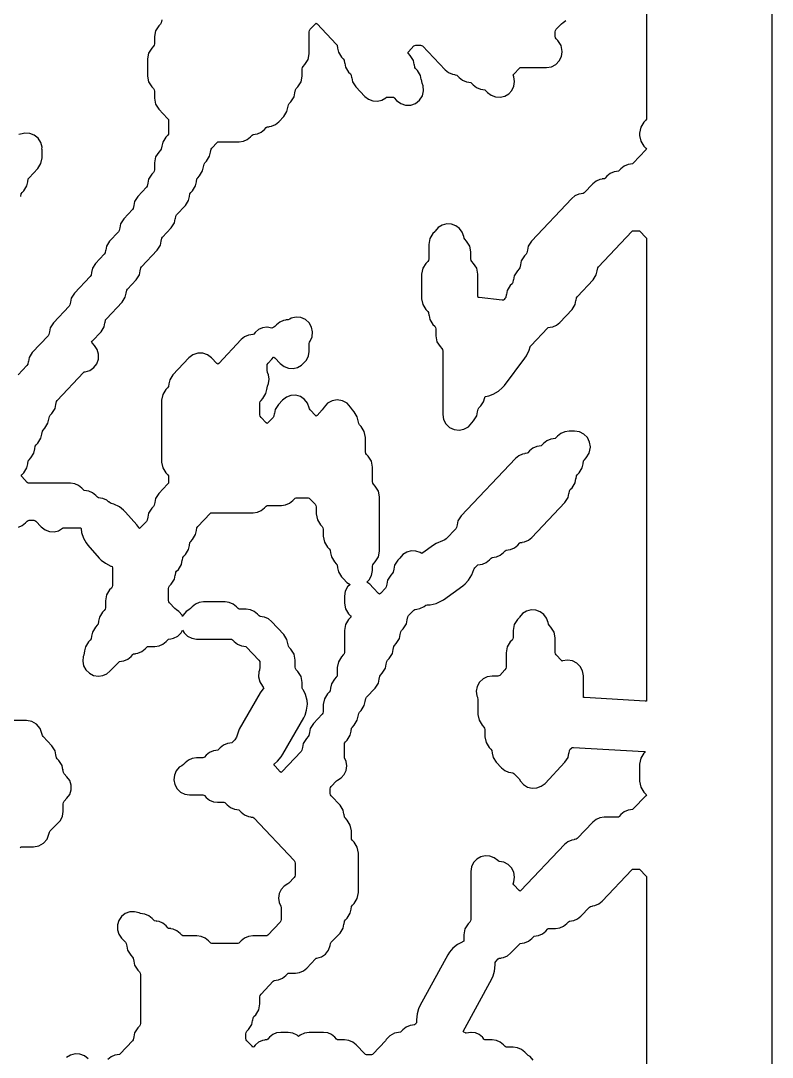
# Model space of a CAD drawing. Header units: millimetres. Extents: x 10 to 410, y 18 to 283.
# Drawn here: x 187.35 to 211.27, y 56.27 to 89.27 of the extents above; entities that cross this region are included whole.
import ezdxf

# ---------------------------------------------------------------- set-up
doc = ezdxf.new("R2010")
doc.units = ezdxf.units.MM
doc.layers.add('CUT', color=1, linetype='Continuous')

msp = doc.modelspace()

# ---------------------------------------------------------------- linework, layer by layer
at = {"layer": 'CUT'}
for points in [[(190.134, 21), (198.134, 21), (198.134, 24), (211.2679, 24), (211.2679, 144), (198.134, 144), (198.134, 147), (190.134, 147), (190.134, 144), (169.134, 144), (169.134, 147), (161.134, 147), (161.134, 144), (148, 144), (148, 24), (161.134, 24), (161.134, 21), (169.134, 21), (169.134, 24), (190.134, 24)], [(197.8632, 70.2954), (197.844, 70.2678), (197.7834, 70.2037), (197.6819, 70.0449), (197.6464, 69.8599), (197.6464, 69.1615), (197.6379, 69.1173), (197.6137, 69.0794), (197.5596, 69.0223), (197.4581, 68.8635), (197.4226, 68.6785), (197.4226, 68.4526), (197.4142, 68.4084), (197.39, 68.3706), (197.3358, 68.3134), (197.2344, 68.1546), (197.2098, 68.0263), (197.2078, 68.0267), (197.1904, 67.9359), (197.1662, 67.898), (197.1121, 67.8408), (197.0106, 67.6821), (196.9751, 67.497), (196.9751, 67.2712), (196.9667, 67.227), (196.9425, 67.1891), (196.6646, 66.8957), (196.5631, 66.7369), (196.5385, 66.6086), (196.5366, 66.609), (196.5191, 66.5181), (196.4949, 66.4803), (196.4408, 66.4231), (196.3394, 66.2643), (196.3147, 66.136), (196.3128, 66.1364), (196.2954, 66.0456), (196.2712, 66.0077), (195.6606, 65.3629), (195.6326, 65.3416), (195.6046, 65.3629), (195.4415, 65.5351), (195.4173, 65.573), (195.4119, 65.601), (195.4133, 65.6107), (195.4203, 65.6155), (195.5149, 65.6999), (195.636, 65.8391), (195.6927, 65.919), (196.3551, 67.0776), (196.3952, 67.167), (196.4471, 67.322), (196.4717, 67.5155), (196.4639, 67.6285), (196.4126, 67.8167), (196.3413, 67.9597), (196.3261, 67.9826), (196.3088, 68.0205), (196.3039, 68.0548), (196.3039, 68.2059), (196.2684, 68.3909), (196.1669, 68.5497), (196.1128, 68.6068), (196.0886, 68.6447), (196.0801, 68.6889), (196.0801, 68.9147), (196.0446, 69.0998), (195.9432, 69.2585), (195.889, 69.3157), (195.8648, 69.3536), (195.8474, 69.4444), (195.8455, 69.444), (195.8209, 69.5724), (195.7194, 69.7311), (195.333, 70.1392), (195.2278, 70.2238), (195.1037, 70.2771), (195.0284, 70.2874), (195.0288, 70.2908), (194.9632, 70.2997), (194.938, 70.32), (194.8855, 70.3754), (194.7803, 70.46), (194.6562, 70.5134), (194.5224, 70.5316), (194.2974, 70.5316), (194.2667, 70.5563), (194.2142, 70.6117), (194.109, 70.6963), (193.985, 70.7497), (193.8512, 70.7679), (193.1626, 70.7679), (193.0288, 70.7497), (192.9048, 70.6963), (192.7996, 70.6117), (192.7471, 70.5563), (192.6957, 70.515), (192.6166, 70.4656), (192.5181, 70.3507), (192.5, 70.3083), (192.4819, 70.3507), (192.3833, 70.4656), (192.3042, 70.515), (192.2529, 70.5563), (192.0852, 70.7334), (192.061, 70.7713), (192.0525, 70.8155), (192.0525, 71.193), (192.061, 71.2371), (192.0852, 71.275), (192.1393, 71.3322), (192.2407, 71.4909), (192.2654, 71.6192), (192.2673, 71.6189), (192.2847, 71.7097), (192.3089, 71.7476), (192.363, 71.8047), (192.4645, 71.9635), (192.4891, 72.0918), (192.491, 72.0914), (192.5085, 72.1823), (192.5327, 72.2202), (192.5868, 72.2773), (192.6883, 72.4361), (192.7129, 72.5644), (192.7148, 72.564), (192.7322, 72.6549), (192.7564, 72.6927), (192.8106, 72.7499), (192.912, 72.9087), (192.9366, 73.037), (192.9386, 73.0366), (192.956, 73.1274), (192.9802, 73.1653), (193.3717, 73.5788), (193.3969, 73.599), (193.4289, 73.6034), (194.7462, 73.6034), (194.88, 73.6216), (195.004, 73.675), (195.1092, 73.7596), (195.1618, 73.815), (195.187, 73.8353), (195.219, 73.8397), (195.6412, 73.8397), (195.775, 73.8579), (195.899, 73.9113), (196.0043, 73.9959), (196.0568, 74.0513), (196.082, 74.0716), (196.114, 74.0759), (196.4937, 74.0759), (196.5257, 74.0716), (196.5509, 74.0513), (196.7187, 73.8742), (196.7429, 73.8363), (196.7514, 73.7921), (196.7514, 73.5663), (196.7869, 73.3812), (196.8883, 73.2225), (196.9425, 73.1653), (196.9667, 73.1274), (196.9751, 73.0833), (196.9751, 72.8574), (197.0106, 72.6724), (197.1121, 72.5136), (197.1662, 72.4565), (197.1904, 72.4186), (197.2078, 72.3277), (197.2098, 72.3281), (197.2344, 72.1998), (197.3358, 72.041), (197.39, 71.9839), (197.4142, 71.946), (197.4316, 71.8552), (197.4335, 71.8555), (197.4581, 71.7272), (197.5596, 71.5685), (197.6137, 71.5113), (197.6201, 71.5013), (197.7268, 71.3819), (197.8272, 71.3245), (197.7463, 71.2466), (197.672, 71.1048), (197.6464, 70.9468), (197.6464, 70.7308), (197.6819, 70.5458), (197.7834, 70.387), (197.844, 70.3229)]]:
    msp.add_lwpolyline(points, close=True, dxfattribs=at)
for points in [[(207.2679, 94.3491), (207.2679, 86.1741), (207.2595, 86.13), (207.2353, 86.0921), (207.1811, 86.0349), (207.0797, 85.8762), (207.0442, 85.6911), (207.0442, 85.6169), (207.0797, 85.4319), (207.1811, 85.2731), (207.2418, 85.209), (207.261, 85.1814), (207.2418, 85.1539), (206.8438, 84.7335), (206.8186, 84.7132), (206.7529, 84.7043), (206.7534, 84.7009), (206.678, 84.6906), (206.554, 84.6373), (206.4488, 84.5527), (206.3962, 84.4972), (206.371, 84.4769), (206.3054, 84.468), (206.3059, 84.4646), (206.2305, 84.4543), (206.1065, 84.401), (206.0012, 84.3164), (205.9487, 84.2609), (205.9235, 84.2407), (205.8579, 84.2317), (205.8584, 84.2283), (205.783, 84.2181), (205.659, 84.1647), (205.5537, 84.0801), (205.2775, 83.7883), (205.2523, 83.7681), (205.1866, 83.7591), (205.1871, 83.7558), (205.1117, 83.7455), (204.9877, 83.6921), (204.8825, 83.6075), (203.601, 82.2543), (203.4996, 82.0956), (203.475, 81.9673), (203.473, 81.9676), (203.4556, 81.8768), (203.4314, 81.8389), (203.3773, 81.7818), (203.2758, 81.623), (203.2512, 81.4947), (203.2493, 81.495), (203.2319, 81.4042), (203.2076, 81.3663), (203.1535, 81.3092), (203.0521, 81.1504), (203.0275, 81.0221), (203.0255, 81.0225), (203.0081, 80.9316), (202.9839, 80.8938), (202.9298, 80.8366), (202.8283, 80.6778), (202.8037, 80.5495), (202.8018, 80.5499), (202.7843, 80.4591), (202.7601, 80.4212), (202.7362, 80.3959), (202.7075, 80.3737), (202.6713, 80.3721), (201.9341, 80.4547), (201.9025, 80.463), (201.8978, 80.4953), (201.8978, 81.2017), (201.8623, 81.3867), (201.7608, 81.5455), (201.7067, 81.6026), (201.6825, 81.6405), (201.674, 81.6847), (201.674, 81.9105), (201.6385, 82.0956), (201.5371, 82.2543), (201.483, 82.3115), (201.4587, 82.3494), (201.4498, 82.396), (201.4005, 82.536), (201.3123, 82.6553), (201.1929, 82.7436), (201.053, 82.7928), (200.9047, 82.7989), (200.7611, 82.7611), (200.635, 82.6828), (200.5374, 82.571), (200.5226, 82.5478), (200.4684, 82.4906), (200.367, 82.3319), (200.3315, 82.1468), (200.3315, 81.6847), (200.323, 81.6405), (200.2988, 81.6026), (200.2447, 81.5455), (200.1432, 81.3867), (200.1077, 81.2017), (200.1077, 80.4186), (200.1432, 80.2335), (200.2447, 80.0748), (200.2988, 80.0176), (200.323, 79.9797), (200.3404, 79.8889), (200.3424, 79.8893), (200.367, 79.761), (200.4684, 79.6022), (200.5226, 79.5451), (200.5468, 79.5072), (200.5552, 79.463), (200.5552, 79.2372), (200.5907, 79.0521), (200.6922, 78.8934), (200.7463, 78.8362), (200.7705, 78.7983), (200.779, 78.7542), (200.779, 76.7326), (200.8046, 76.5745), (200.8789, 76.4327), (200.9942, 76.3216), (201.1388, 76.2526), (201.2976, 76.2329), (201.4546, 76.2644), (201.5936, 76.344), (201.7003, 76.4633), (201.7067, 76.4733), (201.7608, 76.5305), (201.8623, 76.6892), (201.8869, 76.8176), (201.8888, 76.8172), (201.9063, 76.908), (201.9305, 76.9459), (201.9915, 77.0103), (202.0763, 77.1319), (202.1218, 77.2731), (202.1272, 77.3062), (202.138, 77.3073), (202.2499, 77.3325), (202.3829, 77.379), (202.5509, 77.478), (202.6729, 77.5869), (202.7392, 77.659), (203.3897, 78.5224), (203.4407, 78.6061), (203.5262, 78.7834), (203.5624, 78.8856), (203.5653, 78.898), (203.5884, 78.933), (204.112, 79.4859), (204.1372, 79.5062), (204.2029, 79.5151), (204.2024, 79.5185), (204.2778, 79.5288), (204.4018, 79.5821), (204.507, 79.6668), (204.8934, 80.0748), (204.9949, 80.2335), (205.0195, 80.3619), (205.0214, 80.3615), (205.0389, 80.4523), (205.0631, 80.4902), (205.5647, 81.0199), (205.6662, 81.1787), (205.6908, 81.307), (205.6927, 81.3066), (205.7101, 81.3975), (205.7343, 81.4354), (206.7971, 82.5577), (206.8223, 82.5779), (206.8543, 82.5823), (207.0103, 82.5823), (207.0423, 82.5779), (207.0675, 82.5577), (207.2353, 82.3805), (207.2595, 82.3426), (207.2679, 82.2985), (207.2679, 67.6464), (207.2622, 67.6116), (207.2272, 67.6079), (205.292, 67.7203), (205.2592, 67.7273), (205.2541, 67.7604), (205.2541, 68.4147), (205.2294, 68.5701), (205.1576, 68.71), (205.0458, 68.8208), (204.9052, 68.8913), (204.7496, 68.9147), (204.5945, 68.8885), (204.5841, 68.885), (204.5549, 68.9072), (204.3918, 69.0794), (204.3676, 69.1173), (204.3591, 69.1615), (204.3591, 69.6236), (204.3236, 69.8086), (204.2222, 69.9674), (204.168, 70.0246), (204.1438, 70.0624), (204.1349, 70.1091), (204.0856, 70.2491), (203.9974, 70.3684), (203.878, 70.4566), (203.738, 70.5059), (203.5897, 70.5119), (203.4462, 70.4742), (203.3201, 70.3959), (203.2225, 70.2841), (203.2076, 70.2608), (203.1535, 70.2037), (203.0521, 70.0449), (203.0166, 69.8599), (203.0166, 69.634), (203.0081, 69.5899), (202.9839, 69.552), (202.9298, 69.4948), (202.8283, 69.3361), (202.7928, 69.151), (202.7928, 68.6889), (202.7843, 68.6447), (202.7601, 68.6068), (202.5924, 68.4297), (202.5672, 68.4094), (202.5351, 68.4051), (202.3471, 68.4051), (202.1966, 68.3819), (202.0601, 68.3145), (201.9502, 68.2092), (201.8771, 68.0757), (201.8475, 67.9264), (201.8643, 67.7751), (201.8807, 67.7379), (201.8978, 67.6487), (201.8978, 67.1865), (201.9333, 67.0015), (202.0347, 66.8427), (202.0889, 66.7856), (202.1131, 66.7477), (202.1215, 66.7035), (202.1215, 66.4777), (202.157, 66.2926), (202.2585, 66.1339), (202.3126, 66.0767), (202.3368, 66.0388), (202.3543, 65.948), (202.3562, 65.9484), (202.3808, 65.82), (202.4822, 65.6613), (202.6449, 65.4895), (202.7501, 65.4049), (202.8742, 65.3516), (202.9495, 65.3413), (202.9491, 65.3379), (203.0147, 65.329), (203.0399, 65.3087), (203.2076, 65.1316), (203.2501, 65.0651), (203.3494, 64.9518), (203.478, 64.8733), (203.6241, 64.8366), (203.7745, 64.8451), (203.9156, 64.898), (204.0345, 64.9905), (204.6697, 65.6613), (204.7711, 65.82), (204.7957, 65.9484), (204.7977, 65.948), (204.8151, 66.0388), (204.8393, 66.0767), (204.8747, 66.114), (204.9017, 66.1353), (204.9359, 66.1383), (207.1921, 66.0073), (207.2218, 66.0006), (207.2047, 65.9754), (207.1811, 65.9505), (207.0797, 65.7918), (207.0442, 65.6067), (207.0442, 65.0599), (207.0797, 64.8749), (207.1811, 64.7161), (207.2418, 64.6521), (207.261, 64.6245), (207.2418, 64.5969), (206.8438, 64.1765), (206.8186, 64.1563), (206.7529, 64.1473), (206.7534, 64.1439), (206.678, 64.1337), (206.554, 64.0803), (206.4488, 63.9957), (206.3962, 63.9402), (206.371, 63.92), (206.339, 63.9156), (205.9168, 63.9156), (205.783, 63.8974), (205.659, 63.844), (205.5537, 63.7594), (205.0537, 63.2314), (205.0285, 63.2111), (204.9629, 63.2022), (204.9633, 63.1988), (204.888, 63.1885), (204.7639, 63.1352), (204.6587, 63.0505), (203.2683, 61.5823), (203.2403, 61.561), (203.2123, 61.5823), (203.0427, 61.7615), (203.0229, 61.79), (203.0433, 61.8552), (203.0661, 62.009), (203.0405, 62.1624), (202.969, 62.3006), (202.8585, 62.4101), (202.7197, 62.4803), (202.5737, 62.5033), (202.5722, 62.5038), (202.5411, 62.5275), (202.5371, 62.5317), (202.4202, 62.6231), (202.2816, 62.6762), (202.1335, 62.6862), (201.989, 62.6524), (201.8608, 62.5776), (201.7602, 62.4685), (201.6961, 62.3346), (201.674, 62.1879), (201.674, 60.6551), (201.6656, 60.611), (201.6413, 60.5731), (201.5872, 60.5159), (201.4858, 60.3572), (201.4503, 60.1721), (201.4503, 60.0008), (201.4452, 59.9671), (201.4114, 59.9471), (201.3928, 59.9401), (201.247, 59.8636), (201.0952, 59.741), (200.9905, 59.6155), (200.9354, 59.5344), (200.0475, 57.9043), (200.0093, 57.8141), (199.9606, 57.658), (199.94, 57.464), (199.9455, 57.4032), (199.9438, 57.3696), (199.9243, 57.3422), (199.9073, 57.3242), (199.8821, 57.3039), (199.8165, 57.295), (199.8169, 57.2916), (199.7416, 57.2813), (199.6175, 57.228), (199.5123, 57.1434), (199.4598, 57.0879), (199.4346, 57.0677), (199.3689, 57.0587), (199.3691, 57.0575), (199.2392, 57.0357), (199.0934, 56.9558), (198.9818, 56.8325), (198.9563, 56.7925), (198.5647, 56.3791), (198.5396, 56.3588), (198.5075, 56.3544), (198.3516, 56.3544), (198.3196, 56.3588), (198.2944, 56.3791), (198.0181, 56.6708), (197.9129, 56.7554), (197.7888, 56.8088), (197.655, 56.827), (197.43, 56.827), (197.3993, 56.8516), (197.3468, 56.9071), (197.2416, 56.9917), (197.1175, 57.0451), (196.9838, 57.0633), (196.5228, 57.0633), (196.3731, 57.0404), (196.2372, 56.9737), (196.192, 56.9308), (196.1468, 56.9737), (196.0108, 57.0404), (195.8612, 57.0633), (195.624, 57.0633), (195.4902, 57.0451), (195.3661, 56.9917), (195.2609, 56.9071), (195.2084, 56.8516), (195.1778, 56.827), (195.1764, 56.827), (195.1462, 56.8229), (195.1247, 56.8234), (195.1176, 56.8224), (195.118, 56.819), (195.0427, 56.8088), (194.9186, 56.7554), (194.8134, 56.6708), (194.8041, 56.661), (194.7671, 56.6076), (194.7388, 56.5981), (194.7096, 56.6203), (194.5465, 56.7925), (194.5223, 56.8304), (194.5138, 56.8745), (194.5138, 57.0158), (194.5223, 57.0599), (194.5465, 57.0978), (194.6006, 57.155), (194.7021, 57.3137), (194.7267, 57.442), (194.7286, 57.4417), (194.746, 57.5325), (194.7702, 57.5704), (194.8244, 57.6275), (194.9258, 57.7863), (194.9613, 57.9713), (194.9613, 58.1972), (194.9698, 58.2414), (194.994, 58.2792), (195.3855, 58.6927), (195.4107, 58.7129), (195.4763, 58.7219), (195.4759, 58.7253), (195.5513, 58.7355), (195.6753, 58.7889), (195.7805, 58.8735), (195.833, 58.929), (195.8582, 58.9492), (195.8903, 58.9536), (196.0887, 58.9536), (196.2225, 58.9718), (196.3466, 59.0252), (196.4518, 59.1098), (196.7281, 59.4015), (196.7533, 59.4218), (196.7704, 59.4241), (196.919, 59.4687), (197.0467, 59.5566), (197.1414, 59.6794), (197.1939, 59.8253), (197.2074, 59.8954), (197.2316, 59.9332), (197.5095, 60.2267), (197.6109, 60.3854), (197.6355, 60.5138), (197.6374, 60.5134), (197.6549, 60.6042), (197.6791, 60.6421), (197.7332, 60.6993), (197.8347, 60.858), (197.8593, 60.9863), (197.8612, 60.986), (197.8786, 61.0768), (197.9028, 61.1147), (197.957, 61.1718), (198.0584, 61.3306), (198.0939, 61.5156), (198.0939, 62.7713), (198.0584, 62.9563), (197.957, 63.1151), (197.9028, 63.1722), (197.8786, 63.2101), (197.8702, 63.2543), (197.8702, 63.4801), (197.8347, 63.6652), (197.7332, 63.8239), (197.6791, 63.8811), (197.6549, 63.919), (197.6374, 64.0098), (197.6355, 64.0094), (197.6109, 64.1378), (197.5095, 64.2965), (197.2316, 64.59), (197.2074, 64.6278), (197.1989, 64.672), (197.1989, 64.8132), (197.2074, 64.8574), (197.2316, 64.8953), (197.3993, 65.0724), (197.4264, 65.0942), (197.5463, 65.1678), (197.6424, 65.2749), (197.704, 65.405), (197.726, 65.5473), (197.7066, 65.6899), (197.6565, 65.8008), (197.6464, 65.8534), (197.6464, 66.231), (197.6549, 66.2751), (197.6791, 66.313), (197.7332, 66.3701), (197.8347, 66.5289), (197.8593, 66.6572), (197.8612, 66.6569), (197.8786, 66.7477), (197.9028, 66.7856), (197.957, 66.8427), (198.0584, 67.0015), (198.083, 67.1298), (198.085, 67.1294), (198.1024, 67.2203), (198.1266, 67.2581), (198.1807, 67.3153), (198.2822, 67.4741), (198.3068, 67.6024), (198.3087, 67.602), (198.3261, 67.6928), (198.3504, 67.7307), (198.6282, 68.0242), (198.7297, 68.1829), (198.7543, 68.3112), (198.7562, 68.3109), (198.7737, 68.4017), (198.7979, 68.4396), (198.852, 68.4967), (198.9534, 68.6555), (198.9781, 68.7838), (198.98, 68.7834), (198.9974, 68.8743), (199.0216, 68.9121), (199.0757, 68.9693), (199.1772, 69.1281), (199.2018, 69.2564), (199.2037, 69.256), (199.2212, 69.3468), (199.2454, 69.3847), (199.2995, 69.4419), (199.401, 69.6006), (199.4256, 69.7289), (199.4275, 69.7286), (199.4449, 69.8194), (199.4691, 69.8573), (199.5233, 69.9145), (199.6247, 70.0732), (199.6493, 70.2015), (199.6513, 70.2012), (199.6687, 70.292), (199.6929, 70.3299), (199.8607, 70.507), (199.8859, 70.5273), (199.9515, 70.5362), (199.951, 70.5395), (200.0528, 70.5553), (200.1904, 70.624), (200.2427, 70.6611), (200.2876, 70.6715), (200.3772, 70.6744), (200.5672, 70.7187), (200.7161, 70.7861), (200.801, 70.8351), (201.416, 71.2754), (201.4897, 71.34), (201.6015, 71.4592), (201.7045, 71.6249), (201.7701, 71.7988), (201.7829, 71.8212), (201.7834, 71.8224), (201.8022, 71.8484), (201.8745, 71.9247), (201.8997, 71.945), (201.9653, 71.9539), (201.9648, 71.9573), (202.0402, 71.9676), (202.1642, 72.021), (202.2695, 72.1056), (202.322, 72.161), (202.3472, 72.1813), (202.4128, 72.1902), (202.4123, 72.1936), (202.4877, 72.2039), (202.6117, 72.2573), (202.717, 72.3419), (202.7695, 72.3973), (202.7947, 72.4176), (202.8603, 72.4265), (202.8599, 72.4299), (202.9352, 72.4402), (203.0593, 72.4935), (203.1645, 72.5781), (203.217, 72.6336), (203.2422, 72.6539), (203.3078, 72.6628), (203.3074, 72.6662), (203.3827, 72.6765), (203.5068, 72.7298), (203.612, 72.8144), (204.6697, 73.9313), (204.7711, 74.0901), (204.7957, 74.2184), (204.7977, 74.218), (204.8151, 74.3089), (204.8393, 74.3467), (204.8934, 74.4039), (204.9949, 74.5627), (205.0195, 74.691), (205.0214, 74.6906), (205.0389, 74.7814), (205.0631, 74.8193), (205.1172, 74.8765), (205.2186, 75.0352), (205.2433, 75.1635), (205.2452, 75.1632), (205.2626, 75.254), (205.2868, 75.2919), (205.3409, 75.3491), (205.4424, 75.5078), (205.4779, 75.6928), (205.4779, 75.7025), (205.4534, 75.857), (205.3824, 75.9964), (205.2718, 76.107), (205.1324, 76.1781), (204.9779, 76.2025), (204.798, 76.2025), (204.6642, 76.1843), (204.5402, 76.1309), (204.4349, 76.0463), (204.3824, 75.9909), (204.3572, 75.9706), (204.2916, 75.9617), (204.2921, 75.9583), (204.2167, 75.948), (204.0927, 75.8946), (203.9874, 75.81), (203.9349, 75.7546), (203.9097, 75.7343), (203.8441, 75.7254), (203.8445, 75.722), (203.7692, 75.7117), (203.6451, 75.6584), (203.5399, 75.5738), (203.4874, 75.5183), (203.4622, 75.498), (203.3966, 75.4891), (203.397, 75.4857), (203.3217, 75.4754), (203.1976, 75.4221), (203.0924, 75.3375), (201.3635, 73.5117), (201.262, 73.3529), (201.2374, 73.2246), (201.2355, 73.225), (201.218, 73.1342), (201.1938, 73.0963), (200.8854, 72.7706), (200.8435, 72.7408), (200.7692, 72.7157), (200.5694, 72.6253), (200.4845, 72.5763), (200.1396, 72.3293), (200.1078, 72.3134), (200.0606, 72.3376), (199.9213, 72.3848), (199.7742, 72.3895), (199.6321, 72.3511), (199.5074, 72.2731), (199.4108, 72.1621), (199.4038, 72.1511), (199.3497, 72.094), (199.2482, 71.9352), (199.2236, 71.8069), (199.2217, 71.8073), (199.2042, 71.7165), (199.18, 71.6786), (199.1259, 71.6214), (199.0244, 71.4627), (198.9998, 71.3343), (198.9979, 71.3347), (198.9805, 71.2439), (198.9563, 71.206), (198.7932, 71.0338), (198.7652, 71.0125), (198.7372, 71.0338), (198.5741, 71.206), (198.5677, 71.216), (198.461, 71.3354), (198.3607, 71.3928), (198.4415, 71.4707), (198.5158, 71.6125), (198.5414, 71.7705), (198.5414, 71.9018), (198.5499, 71.946), (198.5741, 71.9839), (198.6282, 72.041), (198.7297, 72.1998), (198.7652, 72.3848), (198.7652, 74.1131), (198.7297, 74.2981), (198.6282, 74.4569), (198.5741, 74.514), (198.5499, 74.5519), (198.5414, 74.5961), (198.5414, 75.0582), (198.5059, 75.2432), (198.4045, 75.402), (198.3504, 75.4592), (198.3261, 75.497), (198.3177, 75.5412), (198.3177, 76.0034), (198.2822, 76.1884), (198.1807, 76.3472), (198.1266, 76.4043), (198.1024, 76.4422), (198.085, 76.533), (198.083, 76.5327), (198.0584, 76.661), (197.957, 76.8197), (197.9028, 76.8769), (197.844, 76.969), (197.7324, 77.0923), (197.5866, 77.1721), (197.4226, 77.1998), (197.2587, 77.1721), (197.1129, 77.0923), (197.0013, 76.969), (196.9425, 76.8769), (196.7794, 76.7047), (196.7514, 76.6834), (196.7234, 76.7047), (196.5603, 76.8769), (196.5361, 76.9148), (196.5304, 76.9443), (196.4775, 77.0911), (196.3818, 77.2144), (196.2528, 77.3022), (196.103, 77.346), (195.947, 77.3415), (195.8, 77.2891), (195.6763, 77.1939), (195.5458, 77.056), (195.4443, 76.8973), (195.4197, 76.7689), (195.4178, 76.7693), (195.4004, 76.6785), (195.3762, 76.6406), (195.2131, 76.4684), (195.1851, 76.4471), (195.1571, 76.4684), (194.994, 76.6406), (194.9698, 76.6785), (194.9613, 76.7226), (194.9613, 77.1002), (194.9698, 77.1443), (194.994, 77.1822), (195.0481, 77.2393), (195.1496, 77.3981), (195.1742, 77.5264), (195.1761, 77.526), (195.1975, 77.6377), (195.2333, 77.7163), (195.2533, 77.8565), (195.2333, 77.9968), (195.1975, 78.0754), (195.1851, 78.1404), (195.1851, 78.2816), (195.1935, 78.3257), (195.2178, 78.3636), (195.3423, 78.4951), (195.3863, 78.5586), (195.3956, 78.5635), (195.3989, 78.5618), (195.4057, 78.5595), (195.4368, 78.5358), (195.6089, 78.3541), (195.7258, 78.2627), (195.8644, 78.2096), (196.0125, 78.1996), (196.157, 78.2335), (196.2852, 78.3083), (196.3409, 78.353), (196.4415, 78.4621), (196.5056, 78.596), (196.5276, 78.7427), (196.5276, 78.9904), (196.5361, 79.0346), (196.5559, 79.0656), (196.6183, 79.2084), (196.6338, 79.3635), (196.6007, 79.5158), (196.5224, 79.6505), (196.4064, 79.7545), (196.2639, 79.8178), (196.109, 79.8342), (195.9565, 79.802), (195.9066, 79.7734), (195.8551, 79.7513), (195.7888, 79.7423), (195.7893, 79.7389), (195.7139, 79.7286), (195.5899, 79.6752), (195.4847, 79.5906), (195.4322, 79.5352), (195.4065, 79.5145), (195.3609, 79.4949), (195.3433, 79.4839), (195.3386, 79.4863), (195.1847, 79.5105), (195.1764, 79.5105), (195.0427, 79.4923), (194.9186, 79.439), (194.8134, 79.3543), (194.8066, 79.3472), (194.7704, 79.2934), (194.7363, 79.2787), (194.6701, 79.2697), (194.6705, 79.2663), (194.5951, 79.256), (194.4711, 79.2027), (194.3659, 79.1181), (193.6468, 78.3587), (193.6188, 78.3374), (193.5908, 78.3587), (193.4224, 78.5365), (193.2936, 78.6344), (193.1403, 78.6861), (192.9785, 78.6861), (192.8251, 78.6344), (192.6963, 78.5365), (192.1894, 78.0012), (192.088, 77.8424), (192.0634, 77.7141), (192.0614, 77.7145), (192.044, 77.6236), (192.0198, 77.5857), (191.9657, 77.5286), (191.8642, 77.3698), (191.8287, 77.1848), (191.8287, 75.2203), (191.8642, 75.0352), (191.9657, 74.8765), (192.0198, 74.8193), (192.044, 74.7814), (192.0525, 74.7373), (192.0525, 74.5961), (192.044, 74.5519), (192.0198, 74.514), (191.7419, 74.2206), (191.6405, 74.0618), (191.6158, 73.9335), (191.6139, 73.9339), (191.5965, 73.843), (191.5723, 73.8052), (191.5182, 73.748), (191.4167, 73.5892), (191.3921, 73.4609), (191.3902, 73.4613), (191.3727, 73.3705), (191.3485, 73.3326), (191.1509, 73.1239), (191.1252, 73.1041), (191.1048, 73.1294), (191.1003, 73.1373), (191.0433, 73.217), (190.6856, 73.6257), (190.6141, 73.6928), (190.4846, 73.7924), (190.3097, 73.8789), (190.2296, 73.9004), (190.1988, 73.9135), (190.1459, 73.9559), (190.1442, 73.9538), (190.0814, 74.0044), (189.9573, 74.0577), (189.882, 74.068), (189.8824, 74.0714), (189.8168, 74.0803), (189.7916, 74.1006), (189.7391, 74.156), (189.6338, 74.2406), (189.5098, 74.294), (189.4345, 74.3043), (189.4349, 74.3077), (189.3693, 74.3166), (189.3441, 74.3369), (189.2916, 74.3923), (189.1863, 74.4769), (189.0623, 74.5303), (188.9285, 74.5485), (187.6113, 74.5485), (187.5792, 74.5529), (187.554, 74.5731), (187.3797, 74.7572), (187.3606, 74.7848), (187.3797, 74.8124), (187.4404, 74.8765), (187.5418, 75.0352), (187.5665, 75.1635), (187.5684, 75.1632), (187.5858, 75.254), (187.61, 75.2919), (187.6641, 75.3491), (187.7656, 75.5078), (187.7902, 75.6361), (187.7921, 75.6358), (187.8096, 75.7266), (187.8338, 75.7645), (187.8879, 75.8216), (187.9894, 75.9804), (188.014, 76.1087), (188.0159, 76.1083), (188.0333, 76.1992), (188.0575, 76.237), (188.1117, 76.2942), (188.2131, 76.453), (188.2377, 76.5813), (188.2397, 76.5809), (188.2571, 76.6717), (188.2813, 76.7096), (188.3354, 76.7668), (188.4369, 76.9255), (188.4615, 77.0538), (188.4634, 77.0535), (188.4808, 77.1443), (188.5051, 77.1822), (189.3441, 78.0682), (189.3693, 78.0885), (189.3965, 78.0922), (189.546, 78.1371), (189.6743, 78.2259), (189.769, 78.35), (189.8208, 78.4971), (189.8247, 78.6531), (189.7804, 78.8027), (189.6921, 78.9314), (189.6173, 79.0104), (189.5981, 79.038), (189.6173, 79.0656), (189.9017, 79.3659), (190.0032, 79.5247), (190.0278, 79.653), (190.0297, 79.6526), (190.0471, 79.7435), (190.0713, 79.7813), (190.573, 80.3111), (190.6744, 80.4698), (190.6991, 80.5981), (190.701, 80.5978), (190.7184, 80.6886), (190.7426, 80.7265), (191.0205, 81.0199), (191.122, 81.1787), (191.1466, 81.307), (191.1485, 81.3066), (191.1659, 81.3975), (191.1901, 81.4354), (191.6918, 81.9651), (191.7932, 82.1238), (191.8178, 82.2522), (191.8198, 82.2518), (191.8372, 82.3426), (191.8614, 82.3805), (192.1393, 82.6739), (192.2407, 82.8327), (192.2654, 82.961), (192.2673, 82.9606), (192.2847, 83.0515), (192.3089, 83.0894), (192.5868, 83.3828), (192.6883, 83.5416), (192.7129, 83.6699), (192.7148, 83.6695), (192.7322, 83.7603), (192.7564, 83.7982), (192.8106, 83.8554), (192.912, 84.0141), (192.9366, 84.1425), (192.9386, 84.1421), (192.956, 84.2329), (192.9802, 84.2708), (193.0343, 84.328), (193.1358, 84.4867), (193.1604, 84.615), (193.1623, 84.6147), (193.1797, 84.7055), (193.2039, 84.7434), (193.2581, 84.8005), (193.3595, 84.9593), (193.3841, 85.0876), (193.3861, 85.0872), (193.4035, 85.1781), (193.4277, 85.2159), (193.5955, 85.3931), (193.6207, 85.4134), (193.6527, 85.4177), (194.2987, 85.4177), (194.4325, 85.436), (194.5565, 85.4893), (194.6617, 85.5739), (194.7142, 85.6294), (194.7394, 85.6496), (194.8051, 85.6586), (194.8046, 85.662), (194.88, 85.6722), (195.004, 85.7256), (195.1092, 85.8102), (195.1618, 85.8657), (195.187, 85.8859), (195.2526, 85.8949), (195.2521, 85.8983), (195.3275, 85.9085), (195.4515, 85.9619), (195.5568, 86.0465), (195.7194, 86.2182), (195.8209, 86.377), (195.8455, 86.5053), (195.8474, 86.505), (195.8648, 86.5958), (195.889, 86.6337), (195.9432, 86.6908), (196.0446, 86.8496), (196.0692, 86.9779), (196.0712, 86.9775), (196.0886, 87.0684), (196.1128, 87.1062), (196.1669, 87.1634), (196.2684, 87.3222), (196.3039, 87.5072), (196.3039, 87.7331), (196.3123, 87.7772), (196.3365, 87.8151), (196.3907, 87.8723), (196.4921, 88.031), (196.5276, 88.2161), (196.5276, 88.9145), (196.5361, 88.9587), (196.5603, 88.9965), (196.7234, 89.1687), (196.7514, 89.19), (196.7794, 89.1687), (197.39, 88.524), (197.4142, 88.4861), (197.4316, 88.3952), (197.4335, 88.3956), (197.4581, 88.2673), (197.5596, 88.1085), (197.6137, 88.0514), (197.6379, 88.0135), (197.6554, 87.9227), (197.6573, 87.923), (197.6819, 87.7947), (197.7834, 87.636), (197.8375, 87.5788), (197.8617, 87.5409), (197.8791, 87.4501), (197.881, 87.4505), (197.9057, 87.3222), (198.0071, 87.1634), (198.294, 86.8605), (198.4109, 86.769), (198.5495, 86.716), (198.6976, 86.7059), (198.8421, 86.7398), (198.9703, 86.8146), (198.9908, 86.8311), (199.0229, 86.8354), (199.1788, 86.8354), (199.2108, 86.8311), (199.236, 86.8108), (199.3097, 86.7331), (199.4398, 86.6344), (199.5947, 86.583), (199.758, 86.5842), (199.9121, 86.6379), (200.0408, 86.7385), (200.1302, 86.8751), (200.1708, 87.0332), (200.1583, 87.196), (200.1221, 87.2804), (200.0988, 87.4022), (200.0968, 87.4019), (200.0722, 87.5302), (199.9708, 87.6889), (199.9167, 87.7461), (199.8924, 87.784), (199.875, 87.8748), (199.8731, 87.8744), (199.8485, 88.0027), (199.747, 88.1615), (199.6863, 88.2256), (199.6672, 88.2532), (199.6863, 88.2807), (199.8607, 88.4648), (199.8859, 88.4851), (199.9179, 88.4895), (200.0738, 88.4895), (200.1059, 88.4851), (200.131, 88.4648), (200.8548, 87.7005), (200.9601, 87.6159), (201.0841, 87.5625), (201.1595, 87.5523), (201.159, 87.5489), (201.2246, 87.5399), (201.2498, 87.5197), (201.3023, 87.4642), (201.4076, 87.3796), (201.5316, 87.3262), (201.607, 87.316), (201.6065, 87.3126), (201.6721, 87.3037), (201.6973, 87.2834), (201.7499, 87.2279), (201.8551, 87.1433), (201.9791, 87.09), (202.0545, 87.0797), (202.054, 87.0763), (202.1197, 87.0674), (202.1449, 87.0471), (202.2028, 86.986), (202.3199, 86.8944), (202.4588, 86.8413), (202.6072, 86.8315), (202.7519, 86.8657), (202.8802, 86.941), (202.9806, 87.0506), (203.0444, 87.185), (203.0658, 87.3321), (203.043, 87.4791), (203.0229, 87.5433), (203.0427, 87.5719), (203.217, 87.756), (203.2422, 87.7762), (203.2742, 87.7806), (204.0829, 87.7806), (204.2374, 87.8051), (204.3768, 87.8761), (204.4874, 87.9867), (204.5584, 88.1261), (204.5829, 88.2806), (204.5829, 88.2903), (204.5474, 88.4753), (204.4459, 88.6341), (204.3918, 88.6912), (204.3676, 88.7291), (204.3591, 88.7733), (204.3591, 88.9145), (204.3676, 88.9587), (204.3918, 88.9965), (204.5595, 89.1737), (204.611, 89.215), (204.6989, 89.2709)], [(191.8377, 89.2925), (191.8203, 89.2017), (191.796, 89.1638), (191.7419, 89.1066), (191.6405, 88.9479), (191.605, 88.7628), (191.605, 88.537), (191.5965, 88.4928), (191.5723, 88.4549), (191.5182, 88.3978), (191.4167, 88.239), (191.3812, 88.054), (191.3812, 87.5072), (191.4167, 87.3222), (191.5182, 87.1634), (191.5723, 87.1062), (191.5965, 87.0684), (191.605, 87.0242), (191.605, 86.7983), (191.6405, 86.6133), (191.7419, 86.4545), (192.0198, 86.1611), (192.044, 86.1232), (192.0525, 86.0791), (192.0525, 85.7015), (192.044, 85.6574), (192.0198, 85.6195), (191.9657, 85.5623), (191.8642, 85.4036), (191.8396, 85.2753), (191.8377, 85.2756), (191.8203, 85.1848), (191.796, 85.1469), (191.7419, 85.0898), (191.6405, 84.931), (191.605, 84.746), (191.605, 84.5201), (191.5965, 84.4759), (191.5723, 84.4381), (191.5182, 84.3809), (191.4167, 84.2221), (191.3921, 84.0938), (191.3902, 84.0942), (191.3727, 84.0034), (191.3485, 83.9655), (191.0706, 83.672), (190.9692, 83.5133), (190.9446, 83.385), (190.9427, 83.3853), (190.9252, 83.2945), (190.901, 83.2566), (190.6231, 82.9632), (190.5217, 82.8044), (190.4971, 82.6761), (190.4951, 82.6765), (190.4777, 82.5857), (190.4535, 82.5478), (190.1756, 82.2543), (190.0742, 82.0956), (190.0496, 81.9673), (190.0476, 81.9676), (190.0302, 81.8768), (190.006, 81.8389), (189.7281, 81.5455), (189.6267, 81.3867), (189.602, 81.2584), (189.6001, 81.2588), (189.5827, 81.1679), (189.5585, 81.13), (189.0568, 80.6003), (188.9554, 80.4416), (188.9308, 80.3132), (188.9288, 80.3136), (188.9114, 80.2228), (188.8872, 80.1849), (188.3856, 79.6552), (188.2841, 79.4964), (188.2595, 79.3681), (188.2576, 79.3685), (188.2401, 79.2776), (188.2159, 79.2398), (187.7143, 78.71), (187.6128, 78.5513), (187.5882, 78.4229), (187.5863, 78.4233), (187.5689, 78.3325), (187.5447, 78.2946), (187.2668, 78.0012)], [(187.3446, 83.6695), (187.3621, 83.7603), (187.3863, 83.7982), (187.4404, 83.8554), (187.5418, 84.0141), (187.5665, 84.1425), (187.5684, 84.1421), (187.5858, 84.2329), (187.61, 84.2708), (187.8879, 84.5642), (187.9894, 84.723), (188.0249, 84.908), (188.0249, 85.1814), (188.0204, 85.1814), (188.0227, 85.2488), (187.9809, 85.3972), (187.8959, 85.5258), (187.7757, 85.6223), (187.6319, 85.6777), (187.478, 85.6867), (187.3863, 85.6631), (187.2861, 85.6494)], [(187.2722, 73.149), (187.3963, 73.2024), (187.5015, 73.287), (187.554, 73.3425), (187.5792, 73.3627), (187.6113, 73.3671), (187.7672, 73.3671), (187.7992, 73.3627), (187.8244, 73.3425), (188.0012, 73.1558), (188.1181, 73.0644), (188.2567, 73.0113), (188.4048, 73.0013), (188.5493, 73.0351), (188.6775, 73.11), (188.698, 73.1264), (188.73, 73.1308), (189.2244, 73.1308), (189.2565, 73.1262), (189.2652, 73.095), (189.2805, 72.9782), (189.343, 72.7934), (189.4246, 72.6518), (189.4816, 72.572), (189.8392, 72.1633), (189.9107, 72.0962), (190.0403, 71.9966), (190.2152, 71.9101), (190.2229, 71.9081), (190.2564, 71.8928), (190.2624, 71.8564), (190.2624, 71.288), (190.254, 71.2439), (190.2297, 71.206), (190.1756, 71.1488), (190.0742, 70.9901), (190.0387, 70.805), (190.0387, 70.5792), (190.0302, 70.535), (190.006, 70.4971), (189.9519, 70.44), (189.8504, 70.2812), (189.8258, 70.1529), (189.8239, 70.1533), (189.8064, 70.0624), (189.7822, 70.0246), (189.7281, 69.9674), (189.6267, 69.8086), (189.602, 69.6803), (189.6001, 69.6807), (189.5827, 69.5899), (189.5585, 69.552), (189.5044, 69.4948), (189.4029, 69.3361), (189.3783, 69.2078), (189.3764, 69.2081), (189.3503, 69.0722), (189.3339, 69.035), (189.3171, 68.8838), (189.3467, 68.7344), (189.4198, 68.6009), (189.5297, 68.4956), (189.6662, 68.4282), (189.8167, 68.4051), (189.8235, 68.4051), (189.9573, 68.4233), (190.0814, 68.4767), (190.1866, 68.5613), (190.4629, 68.853), (190.4881, 68.8733), (190.5537, 68.8822), (190.5532, 68.8856), (190.6286, 68.8959), (190.7526, 68.9492), (190.8579, 69.0338), (190.9104, 69.0893), (190.9356, 69.1096), (191.0012, 69.1185), (191.0007, 69.1219), (191.0761, 69.1322), (191.2001, 69.1855), (191.3054, 69.2701), (191.3579, 69.3256), (191.3831, 69.3458), (191.4151, 69.3502), (191.6136, 69.3502), (191.7474, 69.3684), (191.8714, 69.4218), (191.9766, 69.5064), (192.0292, 69.5619), (192.0544, 69.5821), (192.12, 69.5911), (192.1193, 69.596), (192.207, 69.6094), (192.3429, 69.6761), (192.4526, 69.7803), (192.5, 69.8656), (192.5474, 69.7803), (192.6571, 69.6761), (192.793, 69.6094), (192.9427, 69.5865), (194.059, 69.5865), (194.0896, 69.5619), (194.1421, 69.5064), (194.2474, 69.4218), (194.3714, 69.3684), (194.4468, 69.3582), (194.4463, 69.3548), (194.5119, 69.3458), (194.5371, 69.3256), (194.9286, 68.9121), (194.9529, 68.8743), (194.9613, 68.8301), (194.9613, 68.6889), (194.9441, 68.5989), (194.9204, 68.5433), (194.9087, 68.3786), (194.9512, 68.2191), (195.0434, 68.0821), (195.0665, 68.0577), (195.0853, 68.0308), (195.0676, 68.0031), (195.0229, 67.9516), (194.9661, 67.8717), (194.3038, 66.7132), (194.2637, 66.6237), (194.2102, 66.4639), (194.1553, 66.3725), (194.0896, 66.3031), (194.0644, 66.2828), (193.9988, 66.2739), (193.9992, 66.2705), (193.9239, 66.2602), (193.7998, 66.2069), (193.6946, 66.1223), (193.6421, 66.0668), (193.6169, 66.0466), (193.5513, 66.0376), (193.5517, 66.0342), (193.4764, 66.024), (193.3523, 65.9706), (193.2471, 65.886), (193.1946, 65.8305), (193.1694, 65.8103), (193.1374, 65.8059), (192.9389, 65.8059), (192.8051, 65.7877), (192.6811, 65.7343), (192.5758, 65.6497), (192.5233, 65.5942), (192.472, 65.553), (192.3929, 65.5036), (192.2944, 65.3886), (192.2348, 65.2495), (192.2196, 65.0989), (192.2501, 64.9506), (192.3236, 64.8183), (192.4333, 64.714), (192.5693, 64.6474), (192.7189, 64.6245), (193.1374, 64.6245), (193.1694, 64.6201), (193.1946, 64.5998), (193.2471, 64.5444), (193.3523, 64.4598), (193.4764, 64.4064), (193.6102, 64.3882), (193.8086, 64.3882), (193.8407, 64.3838), (193.8659, 64.3636), (193.9184, 64.3081), (194.0236, 64.2235), (194.1476, 64.1701), (194.223, 64.1599), (194.2225, 64.1565), (194.2882, 64.1475), (194.3134, 64.1273), (194.3659, 64.0718), (194.4711, 63.9872), (194.5951, 63.9338), (194.6705, 63.9236), (194.6701, 63.9202), (194.7357, 63.9112), (194.7609, 63.891), (196.0474, 62.5324), (196.0716, 62.4945), (196.0801, 62.4504), (196.0801, 62.0728), (196.0716, 62.0287), (196.0474, 61.9908), (195.8797, 61.8137), (195.8526, 61.7919), (195.7327, 61.7183), (195.6366, 61.6111), (195.575, 61.4811), (195.553, 61.3388), (195.5724, 61.1962), (195.6225, 61.0853), (195.6326, 61.0326), (195.6326, 60.6551), (195.6241, 60.611), (195.5999, 60.5731), (195.2084, 60.1596), (195.1832, 60.1394), (195.1512, 60.135), (194.7289, 60.135), (194.5951, 60.1168), (194.4711, 60.0634), (194.3659, 59.9788), (194.3134, 59.9234), (194.2882, 59.9031), (194.2561, 59.8987), (193.4289, 59.8987), (193.3969, 59.9031), (193.3717, 59.9234), (193.3192, 59.9788), (193.214, 60.0634), (193.0899, 60.1168), (192.9561, 60.135), (192.5339, 60.135), (192.5019, 60.1394), (192.4767, 60.1596), (192.4242, 60.2151), (192.3189, 60.2997), (192.1949, 60.3531), (192.1195, 60.3633), (192.12, 60.3667), (192.0544, 60.3757), (192.0292, 60.3959), (191.9766, 60.4514), (191.8714, 60.536), (191.7474, 60.5894), (191.672, 60.5996), (191.6725, 60.603), (191.6068, 60.612), (191.5817, 60.6322), (191.5291, 60.6877), (191.4239, 60.7723), (191.2999, 60.8257), (191.2245, 60.8359), (191.225, 60.8393), (191.1587, 60.8483), (191.1134, 60.8678), (190.9669, 60.9059), (190.8157, 60.8984), (190.6737, 60.846), (190.5539, 60.7535), (190.4672, 60.6294), (190.4217, 60.485), (190.4214, 60.3336), (190.4665, 60.1891), (190.5527, 60.0647), (190.6773, 59.9332), (190.7015, 59.8954), (190.7189, 59.8045), (190.7208, 59.8049), (190.7454, 59.6766), (190.8469, 59.5178), (190.901, 59.4607), (190.9252, 59.4228), (190.9427, 59.332), (190.9446, 59.3323), (190.9692, 59.204), (191.0706, 59.0453), (191.1248, 58.9881), (191.149, 58.9502), (191.1575, 58.9061), (191.1575, 57.3471), (191.149, 57.303), (191.1248, 57.2651), (191.0706, 57.2079), (190.9692, 57.0492), (190.9446, 56.9208), (190.9427, 56.9212), (190.9252, 56.8304), (190.901, 56.7925), (190.5095, 56.3791), (190.4843, 56.3588), (190.4187, 56.3499), (190.4191, 56.3465), (190.3438, 56.3362), (190.2197, 56.2828), (190.1145, 56.1982)], [(187.3303, 62.9458), (187.3555, 62.9661), (187.3875, 62.9705), (187.7539, 62.9705), (187.9231, 63), (188.0724, 63.085), (188.184, 63.2156), (188.2449, 63.3763), (188.2571, 63.4397), (188.2813, 63.4775), (188.4491, 63.6547), (188.5094, 63.7032), (188.61, 63.8124), (188.6741, 63.9462), (188.6961, 64.0929), (188.6961, 64.3407), (188.7046, 64.3848), (188.7288, 64.4227), (188.8181, 64.517), (188.9042, 64.6411), (188.9493, 64.7852), (188.9493, 64.9363), (188.9042, 65.0804), (188.8181, 65.2046), (188.7288, 65.2988), (188.7046, 65.3367), (188.6872, 65.4275), (188.6852, 65.4272), (188.6606, 65.5555), (188.5592, 65.7142), (188.5051, 65.7714), (188.4808, 65.8093), (188.4634, 65.9001), (188.4615, 65.8997), (188.4369, 66.0281), (188.3354, 66.1868), (188.0575, 66.4803), (188.0333, 66.5181), (188.0212, 66.5815), (187.9603, 66.7422), (187.8486, 66.8728), (187.6994, 66.9578), (187.5301, 66.9873), (186.94, 66.9873)], [(203.6574, 56.1824), (203.5598, 56.2943), (203.5004, 56.3311), (203.4408, 56.3791), (203.3882, 56.4345), (203.283, 56.5191), (203.159, 56.5725), (203.0252, 56.5907), (202.8267, 56.5907), (202.7947, 56.5951), (202.7695, 56.6153), (202.717, 56.6708), (202.6117, 56.7554), (202.4877, 56.8088), (202.3539, 56.827), (202.1233, 56.827), (202.1025, 56.8402), (202.0887, 56.8461), (202.0525, 56.8999), (202.0457, 56.9071), (201.9405, 56.9917), (201.8164, 57.0451), (201.6827, 57.0633), (201.6744, 57.0633), (201.5205, 57.039), (201.5158, 57.0367), (201.4982, 57.0477), (201.4527, 57.0673), (201.4404, 57.0771), (201.4305, 57.0911), (201.4327, 57.0948), (202.341, 58.7699), (202.3787, 58.8593), (202.4274, 59.0154), (202.4481, 59.2094), (202.4439, 59.2554), (202.4456, 59.2889), (202.4651, 59.3164), (202.5457, 59.4015), (202.5709, 59.4218), (202.6366, 59.4307), (202.6361, 59.4341), (202.7115, 59.4444), (202.8355, 59.4978), (202.9407, 59.5824), (203.217, 59.8741), (203.2422, 59.8944), (203.3078, 59.9033), (203.3074, 59.9067), (203.3827, 59.917), (203.5068, 59.9703), (203.612, 60.0549), (203.6645, 60.1104), (203.6897, 60.1307), (203.7554, 60.1396), (203.7549, 60.143), (203.8303, 60.1533), (203.9543, 60.2066), (204.0595, 60.2912), (204.112, 60.3467), (204.1372, 60.3669), (204.1693, 60.3713), (204.3677, 60.3713), (204.5015, 60.3895), (204.6256, 60.4429), (204.7308, 60.5275), (204.7833, 60.583), (204.8085, 60.6032), (204.8741, 60.6122), (204.8737, 60.6156), (204.949, 60.6258), (205.0731, 60.6792), (205.1783, 60.7638), (205.4546, 61.0555), (205.4798, 61.0758), (205.5454, 61.0847), (205.5449, 61.0881), (205.6203, 61.0984), (205.7443, 61.1518), (205.8496, 61.2364), (206.7971, 62.237), (206.8223, 62.2572), (206.8543, 62.2616), (207.0103, 62.2616), (207.0423, 62.2572), (207.0675, 62.237), (207.2353, 62.0598), (207.2595, 62.0219), (207.2679, 61.9778), (207.2679, 52.1488)], [(189.4903, 56.2247), (189.3714, 56.3172), (189.2303, 56.3701), (189.0799, 56.3786), (188.9338, 56.3419), (188.8052, 56.2634)]]:
    msp.add_lwpolyline(points, dxfattribs=at)

doc.saveas('drawing.dxf')
